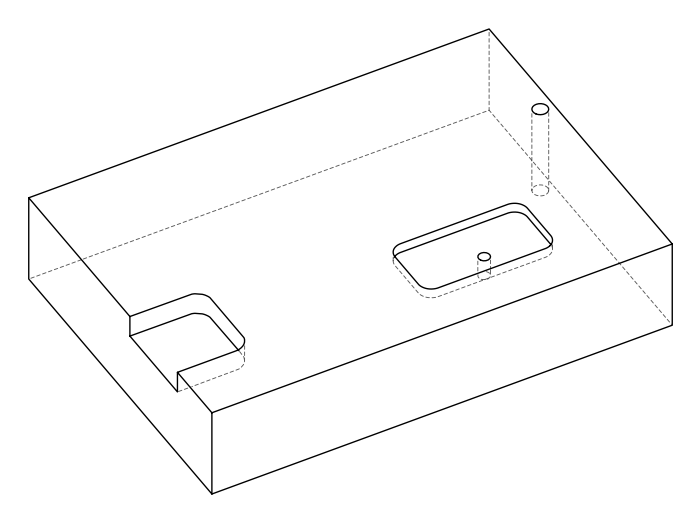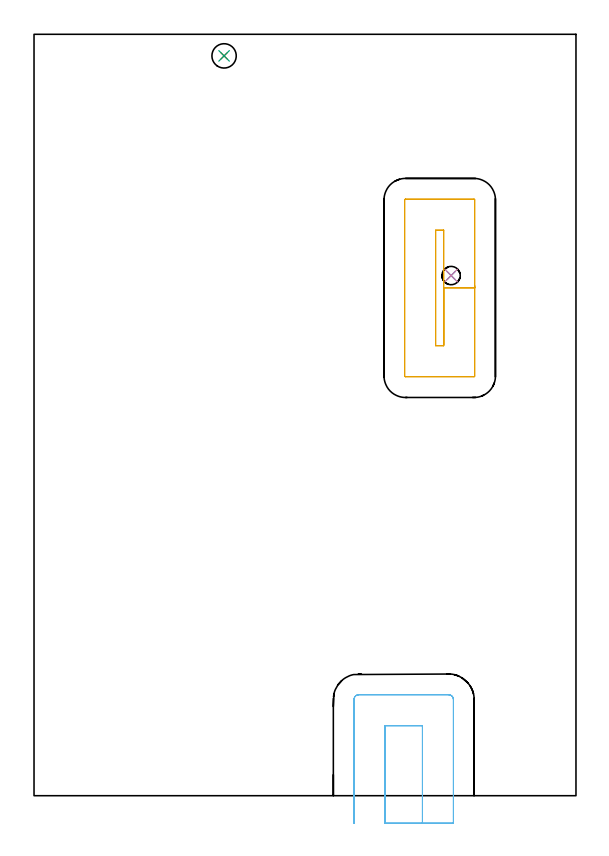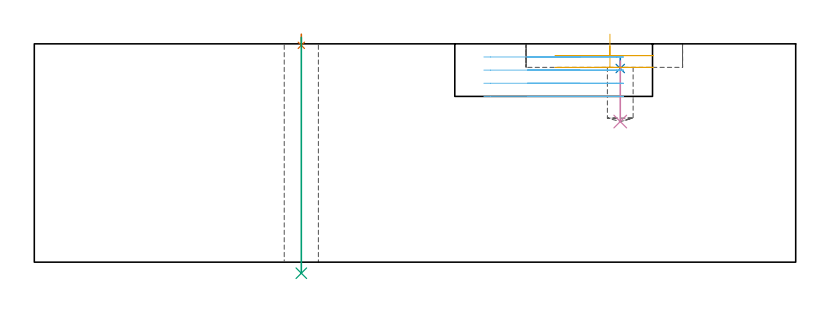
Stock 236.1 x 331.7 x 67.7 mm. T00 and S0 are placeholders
(PLAN: 6 operations, 3 tool changes, 4.6 min)
(1 SPOT_DRILL | STEP1HOLE | NXT0321_9005460120000 | 0.03 min | 1 mm3)
(2 SPOT_DRILL_1 | STEP1POCKET | NXT0321_9005460120000 | 0.03 min | 707 mm3)
(3 DRILL_THROUGH_HOLE_INTO_CENTER | STEP1HOLE | NXT0301_077 | 0.29 min | 5956 mm3)
(4 DRILL_BLIND_HOLE_INTO_CENTER | STEP1POCKET | NXT0301_126 | 0.08 min | 833 mm3)
(5 MILL_RECTANGULAR_POCKET | POCKET_RECTANGULAR_STRAIGHT | UGT0201_100 | Follow Part, ap 4.5, ae 75% | 1.56 min | 32508 mm3)
(6 MILL_SLOT | SLOT_PARTIAL_RECTANGULAR | UGT0201_100 | Follow Part, ap 4.5, ae 75% | 2.62 min | 52102 mm3)
(TOOL NXT0321_9005460120000 | NC Spot Drill, 142deg, 12mm, Carbide, Uncoated | D12 PA142 FL30 Z2)
(TOOL NXT0301_077 | Carbide Drill 10.6mm [860.1-1060-053A1-MM 2214] | D10.6 PA140 FL71 Z2)
(TOOL NXT0301_126 | Carbide Drill 8mm [861.1-0800-024A1-GP GC34] | D8 PA150 FL25 Z2)
(TOOL UGT0201_100 | End Mill 18 mm | D18 FL22 Z2)
(OP 1 SPOT_DRILL)
G17 G21 G94 G90
T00 M6
G54
G17 G0 G90 X82.8 Y322.3 S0 M3
G43 Z77.7 H0
G94 G81 G98 Z67.235 F250. R70.7
G80
M5
M2
(OP 2 SPOT_DRILL_1)
G17 G21 G94 G90
T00 M6
G54
G17 G0 G90 X181.7 Y226.6 S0 M3
G43 Z77.7 H0
G94 G81 G98 Z60.056 F250. R63.4
G80
M5
M2
(OP 3 DRILL_THROUGH_HOLE_INTO_CENTER)
G17 G21 G94 G90
T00 M6
G54
G17 G0 G90 X82.8 Y322.3 S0 M3
G43 Z77.7 H1
G94 G73 G98 Z-3.429 F250. Q10.161 R69.7
G80
M5
M2
(OP 4 DRILL_BLIND_HOLE_INTO_CENTER)
G17 G21 G94 G90
T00 M6
G54
G17 G0 G90 X181.7 Y226.6 S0 M3
G43 Z77.7 H1
G94 G81 G98 Z43.6 F250. R62.4
G80
M5
M2
(OP 5 MILL_RECTANGULAR_POCKET)
G17 G21 G94 G90
T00 M6
G54
G17 G0 G90 X178.5 Y196.382 S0 M3
G43 Z77.7 H0
Z70.7
G94 G1 Y221.2 Z64.05 F250.
Y246.4 F500.
X175.
Y196.
X178.5
Y221.2
X192.
Y259.6
G3 X191.7 Y259.9 R0.3
G1 X161.8
G3 X161.5 Y259.6 R0.3
G1 Y182.8
G3 X161.8 Y182.5 R0.3
G1 X191.7
G3 X192. Y182.8 R0.3
G1 Y221.2
Y222.2
G0 X178.5 Y196.382 Z67.05
G1 Y221.2 Z60.4 F250.
Y246.4 F500.
X175.
Y196.
X178.5
Y221.2
X192.
Y259.6
G3 X191.7 Y259.9 R0.3
G1 X161.8
G3 X161.5 Y259.6 R0.3
G1 Y182.8
G3 X161.8 Y182.5 R0.3
G1 X191.7
G3 X192. Y182.8 R0.3
G1 Y221.2
Y222.2
G0 Z77.7
M5
M2
(OP 6 MILL_SLOT)
G17 G21 G94 G90
T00 M6
G54
G17 G0 G90 X169.2 Y-12. S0 M3
G43 Z77.7 H0
Z63.625
G94 G1 Y-9. F250.
Y30.5 F500.
X152.9
Y-9.
Y-12. F250.
X182.7
Y-9.
Y41.9 F500.
G3 X180.6 Y44. R2.1
G1 X141.5
G3 X139.4 Y41.9 R2.1
G1 Y-9.
Y-12. F250.
G0 X169.2 Z59.55
G1 Y-9.
Y30.5 F500.
X152.9
Y-9.
Y-12. F250.
X182.7
Y-9.
Y41.9 F500.
G3 X180.6 Y44. R2.1
G1 X141.5
G3 X139.4 Y41.9 R2.1
G1 Y-9.
Y-12. F250.
G0 X169.2 Z55.475
G1 Y-9.
Y30.5 F500.
X152.9
Y-9.
Y-12. F250.
X182.7
Y-9.
Y41.9 F500.
G3 X180.6 Y44. R2.1
G1 X141.5
G3 X139.4 Y41.9 R2.1
G1 Y-9.
Y-12. F250.
G0 X169.2 Z51.4
G1 Y-9.
Y30.5 F500.
X152.9
Y-9.
Y-12. F250.
X182.7
Y-9.
Y41.9 F500.
G3 X180.6 Y44. R2.1
G1 X141.5
G3 X139.4 Y41.9 R2.1
G1 Y-9.
Y-12. F250.
G0 Z77.7
M5
M2
